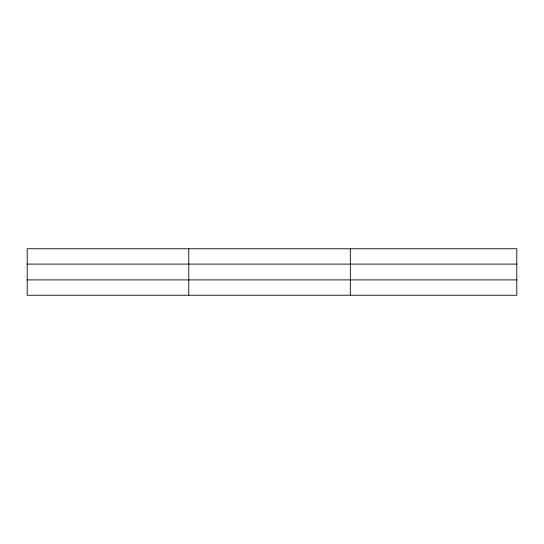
<?xml version="1.0" encoding="UTF-8"?>
<svg xmlns="http://www.w3.org/2000/svg" width="544" height="544" viewBox="0 0 544 544"><rect width="100%" height="100%" fill="white"/><g stroke="black" fill="none" stroke-linecap="round" stroke-linejoin="round"><path stroke-width="0.82" d="M188.768 248.758L188.768 295.242M350.336 248.758L350.336 295.242M516.8 264.098L516.8 248.758L27.2 248.758L27.2 295.242L516.8 295.242L516.8 264.098L27.2 264.098M27.2 279.902L516.8 279.902"/></g></svg>
